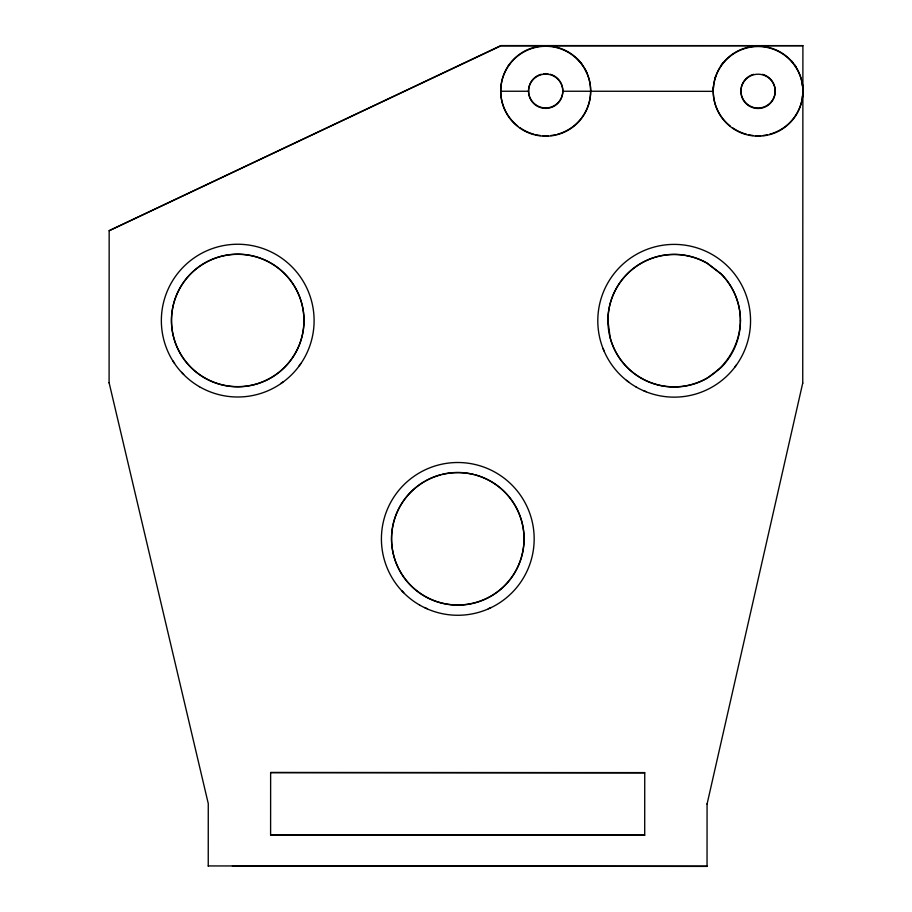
<?xml version="1.0" encoding="UTF-8"?>
<svg xmlns="http://www.w3.org/2000/svg" width="912" height="912" viewBox="0 0 912 912"><rect width="100%" height="100%" fill="white"/><g stroke="black" fill="none" stroke-linecap="round" stroke-linejoin="round"><path stroke-width="1.37" d="M109.098 382.915L109.166 230.702L500.893 45.6L802.902 45.657L500.893 45.828L109.166 230.702M707.074 803.814L707.039 866.4L208.244 865.933M208.244 866.161L208.267 803.586L109.098 382.675M303.97 320.591A66.245 66.245 0 0 0 204.63 263.18A66.245 66.245 0 0 0 204.573 377.921A66.245 66.245 0 0 0 303.97 320.591L303.97 320.42A66.245 66.245 0 0 0 204.63 263.009A66.245 66.245 0 0 0 204.573 377.75A66.245 66.245 0 0 0 303.97 320.42M524.047 538.924A66.245 66.245 0 0 0 424.696 481.502A66.245 66.245 0 0 0 424.65 596.243A66.245 66.245 0 0 0 524.047 538.924L524.047 538.753M607.928 320.739A66.245 66.245 0 0 1 707.324 263.42L721.039 273.953A66.245 66.245 0 0 1 720.993 367.639L707.267 378.161A66.245 66.245 0 0 1 607.928 320.739L607.928 320.568A66.245 66.245 0 0 1 707.324 263.237L721.039 273.771A66.245 66.245 0 0 1 740.419 320.625L740.419 320.796M644.704 835.198L644.738 772.612L270.636 772.441L270.602 835.016L644.704 835.198L270.602 834.788M713.252 91.348L590.657 91.246A44.973 44.973 0 0 1 523.203 130.188A44.973 44.973 0 0 1 523.203 52.303A44.973 44.973 0 0 1 590.657 91.246L562.829 91.246A17.146 17.146 0 0 1 537.111 106.1A17.146 17.146 0 0 1 537.111 76.403A17.146 17.146 0 0 1 562.829 91.246M802.742 383.234L802.902 45.657M802.879 91.348A44.813 44.813 0 0 0 735.653 52.543A44.813 44.813 0 0 0 735.653 130.154A44.813 44.813 0 0 0 802.879 91.348L802.879 90.949M740.419 320.625C740.02 343.949 727.274 365.986 707.267 377.978A66.245 66.245 0 0 1 610.174 337.714L607.928 320.568M707.074 804.053L802.742 383.006M500.722 91.246L528.538 91.246M270.636 772.669L644.738 772.852M232.4 865.944L707.039 866.172M474.97 474.73A66.245 66.245 0 0 1 515.155 571.87A66.245 66.245 0 0 1 410.924 585.538A66.245 66.245 0 0 1 424.696 481.331M425.847 480.681A66.245 66.245 0 0 1 440.678 474.719M441.955 474.388A66.245 66.245 0 0 1 473.693 474.411M730.261 126.107A44.813 44.813 0 0 1 729.6 56.35A44.813 44.813 0 0 1 797.92 70.452A44.813 44.813 0 0 1 769.66 134.246M767.14 134.839A44.813 44.813 0 0 1 763.264 135.466M760.654 135.694A44.813 44.813 0 0 1 755.467 135.694M752.867 135.466A44.813 44.813 0 0 1 748.991 134.839M746.461 134.246A44.813 44.813 0 0 1 732.37 127.669M762.512 74.339A17.146 17.146 0 0 1 772.909 99.476A17.146 17.146 0 0 1 745.936 103.01A17.146 17.146 0 0 1 749.493 76.049M750.485 75.514A17.146 17.146 0 0 1 753.631 74.328M550.13 74.237A17.146 17.146 0 0 1 559.729 100.639A17.146 17.146 0 0 1 531.639 100.628A17.146 17.146 0 0 1 541.261 74.237M543.461 73.792A17.146 17.146 0 0 1 547.93 73.804M508.246 65.995A44.813 44.813 0 0 1 509.751 63.851M577.387 58.949A44.813 44.813 0 0 1 582.415 64.946M585.139 69.369A44.813 44.813 0 0 1 586.838 72.892M802.412 84.246A44.813 44.813 0 0 1 802.4 97.242M713.275 89.41A44.813 44.813 0 0 1 713.423 86.811M714.78 79.105A44.813 44.813 0 0 1 715.532 76.619M720.628 66.086A44.813 44.813 0 0 1 722.931 62.905M750.291 46.592A44.813 44.813 0 0 1 765.875 46.592M791.548 60.933A44.813 44.813 0 0 1 793.223 62.939M794.797 65.048A44.813 44.813 0 0 1 796.222 67.226M517.788 126.13A44.973 44.973 0 0 1 517.115 56.122A44.973 44.973 0 0 1 585.675 70.281A44.973 44.973 0 0 1 557.323 134.292M556.069 134.611A44.973 44.973 0 0 1 550.905 135.523M548.283 135.751A44.973 44.973 0 0 1 543.085 135.751M540.474 135.523A44.973 44.973 0 0 1 535.31 134.611M534.044 134.292A44.973 44.973 0 0 1 519.897 127.691M490.918 607.54A76.38 76.38 0 0 1 488.308 608.737M427.215 608.703A76.38 76.38 0 0 1 424.604 607.506M403.765 592.697A76.38 76.38 0 0 1 401.793 590.657M736.451 364.811A76.38 76.38 0 0 1 734.741 367.126M646.243 391.681A76.38 76.38 0 0 1 643.587 390.587M628.801 382.037A76.38 76.38 0 0 1 626.521 380.281M604.154 351.109A76.38 76.38 0 0 1 603.06 348.464M300.823 363.432A76.38 76.38 0 0 1 299.159 365.769M283.051 381.866A76.38 76.38 0 0 1 280.702 383.53M183.688 374.376A76.38 76.38 0 0 1 181.727 372.324M174.591 363.364A76.38 76.38 0 0 1 173.029 360.981M749.482 106.191A17.146 17.146 0 0 0 775.211 91.36A17.146 17.146 0 0 0 749.493 76.494A17.146 17.146 0 0 0 749.482 106.191M419.577 605.021A76.38 76.38 0 0 0 534.17 538.924A76.38 76.38 0 0 0 419.634 472.724A76.38 76.38 0 0 0 419.577 605.021M199.5 386.745A76.38 76.38 0 0 0 314.104 320.659A76.38 76.38 0 0 0 199.568 254.459A76.38 76.38 0 0 0 199.5 386.745M635.949 386.893A76.38 76.38 0 0 0 750.553 320.807A76.38 76.38 0 0 0 636.017 254.608A76.38 76.38 0 0 0 635.949 386.893"/></g></svg>
